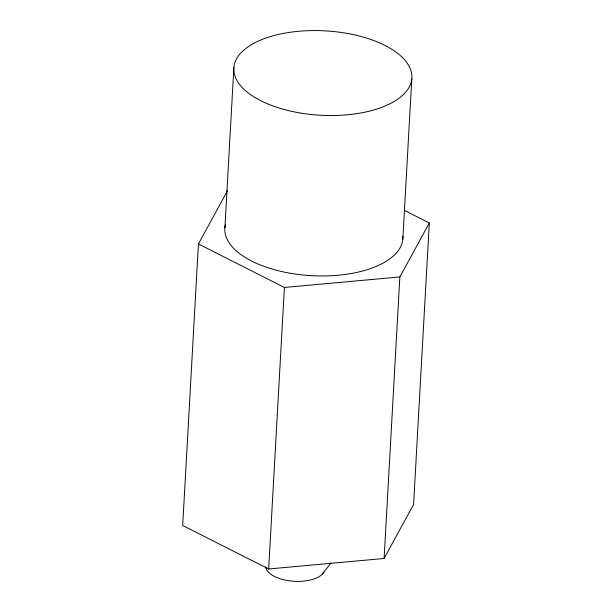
<?xml version="1.0" encoding="UTF-8"?>
<svg xmlns="http://www.w3.org/2000/svg" width="612" height="612" viewBox="0 0 612 612"><rect width="100%" height="100%" fill="white"/><g stroke="black" fill="none" stroke-linecap="round" stroke-linejoin="round"><path stroke-width="0.92" d="M227.442 190.822L198.426 243.974L182.69 525.494L268.668 568.984L384.107 558.473L413.574 504.487L429.31 222.967L404.624 210.482M224.902 227.763L233.876 67.343M268.668 568.984L284.404 287.456L198.426 243.974M384.107 558.473L399.843 276.953L429.31 222.967M402.834 239.177L411.799 78.757A89.161 42.266 3.2 0 0 281.734 33.729A89.161 42.266 3.2 0 0 274.979 106.664A89.161 42.266 3.2 0 0 411.799 78.757M322.279 574.201L330.97 562.963M284.404 287.456L399.843 276.953M324.046 571.845A29.72 14.091 3.2 0 1 292.467 581.171A29.72 14.091 3.2 0 1 265.57 566.727M402.895 236.324A89.161 42.266 3.2 0 1 309.771 275.568A89.161 42.266 3.2 0 1 225.415 224.749"/></g></svg>
